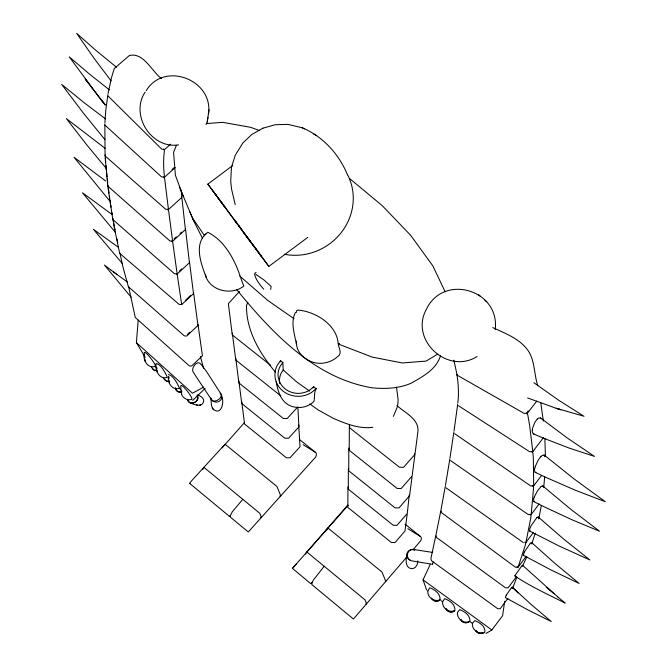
<?xml version="1.0" encoding="UTF-8"?>
<svg xmlns="http://www.w3.org/2000/svg" width="667" height="667" viewBox="0 0 667 667"><rect width="100%" height="100%" fill="white"/><g stroke="black" fill="none" stroke-linecap="round" stroke-linejoin="round"><path stroke-width="1" d="M442.621 601.651C441.812 608.029 449.091 613.256 454.902 610.613C455.469 604.46 449.675 600.567 444.697 598.666L442.621 601.651L441.362 600.734M545.456 456.486L544.847 438.269M347.932 486.935L347.857 507.387L391.354 542.513L395.039 542.546L405.002 531.024L407.153 514.44M348.357 468.542L348.291 489.169L393.197 525.271L396.998 525.313L407.287 513.465L409.23 495.097M348.824 448.041L348.724 470.794L395.064 507.87L398.983 507.921L409.58 495.748L412.006 477.088M349.35 425.646L349.216 450.292L397.14 488.452L401.192 488.519L412.148 475.98L414.799 455.569L414.566 453.793M104.844 123.82L105.069 155.87M104.902 122.67L105.711 110.955L107.904 94.539M406.728 554.435C406.053 559.004 404.777 567.5 411.256 568.651C415.458 569.093 418.017 564.59 417.767 560.855M544.672 476.863L543.713 487.535M339.628 343.447L338.486 345.156C339.395 349.358 342.313 353.843 337.41 356.787C333.008 360.822 327.272 362.948 321.352 363.298C309.113 363.915 295.264 354.252 296.498 341.045M145.231 357.395L136.393 342.638L138.194 320.168M538.294 517.992L538.119 516.925L536.785 517.684M534.617 468.943L534.459 470.577L535.192 472.361L546.181 477.53L575.846 490.453L605.336 501.717L574.087 478.948L544.172 455.027L542.213 455.444L540.929 456.528M457.795 403.143L458.254 398.366A420.177 136.435 42.9 0 0 457.72 380.265L456.928 374.429M296.323 312.54L296.507 310.839L298.007 310.08C315.641 311.514 337.068 324.846 338.252 344.022M197.715 397.382C198.266 402.91 189.37 405.853 187.719 399.95M280.357 361.873L280.532 360.589L282.8 362.581L283.225 370.043L296.965 382.133L309.571 391.07M457.654 404.419L454.002 431.165M532.274 430.132L532.516 428.397M206.02 124.521L207.254 121.886L207.896 117.467M208.362 114.441C214.265 80.49 164.682 60.48 146.223 90.595M453.835 432.316L449.958 458.146M504.694 601.309L502.61 615.708L491.854 629.998L486.101 633.383M207.254 121.886L209.046 109.73M449.808 459.079L445.456 485.409M181.582 390.245C179.798 396.031 186.226 401.359 191.712 399.4C194.214 398.858 178.764 379.073 180.99 387.527M445.289 486.36L440.929 510.238L441.587 512.723L515.558 567.267L518.092 567.192L525.829 556.828M541.321 505.553L538.769 518.876M108.087 93.513L111.531 77.53L114.29 68.509L129.273 55.611C143.363 51.576 152.46 72.378 161.522 78.523M440.754 511.139L435.901 535.184L436.46 537.444L505.578 587.869L508.137 587.81L516.658 576.38M533.667 498.833L533.842 501.634L544.105 506.77L571.861 519.718L599.508 531.207L570.435 508.996L542.705 485.893L541.095 486.51M435.734 535.976L430.915 558.529L431.432 560.697L497.824 608.771L500.242 608.704L507.845 598.466M531.507 543.246L531.491 542.446L530.348 543.288M516.967 566.8L518.092 567.192L525.254 545.356L525.729 543.405L524.787 542.204L525.955 542.471L530.732 518.134L531.057 515.574L530.023 514.282L531.19 514.515L539.128 503.977M534.659 468.776L535.117 466.933M512.181 587.744L512.181 587.168L511.256 587.994M532.566 428.222L534.967 422.136L537.31 419.068M535.201 533.191L531.782 544.055M533.725 498.683L534.259 497.073M295.423 312.423C290.378 322.386 294.447 333.458 296.29 343.672M535.167 466.783L538.202 460.113L540.895 456.57M512.498 588.569L516.85 577.272M514.774 575.879C529.831 586.118 548.291 594.614 565.157 603.076L557.737 596.89M432.366 563.123L431.958 564.599L433.733 562.031M440.562 355.619C436.31 369.543 422.67 376.655 410.914 383.308C398.799 388.578 384.776 389.086 371.777 387.76C314.407 378.014 271.969 332.675 236.693 289.628M522.319 565.774L522.453 565.166L557.795 596.94M393.363 416.416L397.082 407.52L397.824 404.16L398.149 399.958L396.498 387.152M534.325 496.932L537.41 490.954L541.045 486.568M526.888 556.803L522.461 566.275M247.799 302.234L246.49 305.636C246.215 330.874 259.938 353.693 275.638 372.419M426.605 589.962L423.045 579.873L430.465 563.882M313.09 387.911L313.598 386.877L316.116 388.661C313.907 392.479 314.782 397.132 314.04 401.284C308.079 407.579 298.182 409.138 290.287 405.786C280.799 401.776 277.805 391.02 276.213 381.816M176.413 145.306L173.578 152.268L175.371 175.154L182.024 193.155M145.106 92.138C129.857 115.032 151.301 149.125 178.573 144.897M524.262 552.109L523.245 555.211L550.792 569.868L579.131 583.433L554.669 563.19L531.491 542.446M506.178 595.231L505.328 597.524L527.964 609.93L551.234 621.527L531.307 604.585L512.306 587.277M514.832 575.779L522.078 565.483M524.329 551.993L530.307 543.338M506.245 595.122L511.205 588.052M270.635 289.386L271.152 286.502L264.215 280.165L255.92 274.387M283.225 370.043L281.391 372.653A19.243 17.859 -2.9 0 0 279.765 383.592M280.649 360.422L277.289 365.183A23.487 21.769 -2.9 0 0 283.091 391.154A23.487 21.769 -2.9 0 0 311.706 392.388L316.275 388.527M283.008 362.289L280.098 366.408A20.352 18.859 -2.9 0 0 285.142 388.911A20.352 18.859 -2.9 0 0 309.922 389.978L313.882 386.643M240.262 276.505C234.642 259.371 224.479 240.662 207.871 232.299C192.888 243.046 201.142 263.64 206.103 277.255C211.889 291.471 232.166 295.331 243.797 286.085L240.687 277.78M525.955 542.471L533.4 532.533M541.504 475.538L533.692 485.851L530.732 485.96L454.677 433.717M543.447 437.635L532.808 451.567L529.623 451.726L458.471 405.728M457.195 375.204L524.095 413.365L526.396 413.273L528.256 410.872M527.472 413.148L536.768 401.109M187.452 399.666C189.528 406.695 200.917 401.276 197.274 395.139M222.811 447.04L244.314 422.745M196.273 401.301L197.699 398.899L197.24 394.972M324.162 566.258L313.515 579.89L311.881 582.833L311.889 584.634L353.435 619.034L406.395 557.445M205.102 388.411L192.755 400.342M292.555 568.292L296.64 563.548M347.782 505.169L305.736 553.343A4.219 0.85 41.7 0 0 305.769 554.06M482.991 632.983C477.405 634.084 471.752 629.073 472.386 623.37L474.812 620.618C479.648 622.553 485.751 626.246 484.792 632.433C481.732 634.217 477.047 633.933 475.554 630.273M242.788 499.325L232.216 511.881L230.282 515.799L230.599 517.317L248.299 531.974L315.699 457.003L316.375 454.902A9.321 3.694 -54.2 0 0 315.541 452.393L299.483 439.528M413.09 549.666L420.835 540.62L421.319 539.061A9.813 3.802 -55.5 0 0 420.452 536.485L405.011 524.112M348.091 505.303L292.446 568.367L310.63 583.592L312.506 582.449M297.841 406.87L287.177 418.551L283.3 418.451L238.903 382.941L235.734 358.071M256.02 272.261L254.652 273.703A24.604 7.329 43.4 0 0 263.707 289.161M239.445 291.529L228.347 303.627L232.291 334.942L270.719 365.366M536.735 517.734L531.224 525.529L529.723 528.773L529.606 531.015L559.346 546.14L589.853 559.938L563.332 538.769L538.119 516.925M187.46 334.4L189.728 332.283M185.393 300.317L190.554 295.531M179.473 271.01L181.774 268.893M174.062 238.969L176.321 236.918M180.082 233.492L181.582 232.124M172.061 169.485L174.354 167.434M175.246 167.584L164.507 177.197L161.506 176.838L104.961 125.121M170.594 144.197L164.574 149.55L161.681 149.075L108.212 96.173M204.869 234.826L205.961 233.909M219.768 200.108L225.054 207.279L207.821 184.125L232.7 165.533M537.377 419.001L538.569 418.109L540.528 417.959L567.017 437.802L594.472 456.395L568.851 447.974L542.871 437.911L533.308 433.842L532.299 431.941L532.249 430.323M253.31 245.598L268.843 266.391L307.812 237.344M440.037 600.075C437.402 602.501 432.741 601.484 431.499 598.082M440.012 600.033L435.901 601.301L432.216 599.316M437.494 354.244L426.105 361.089L402.301 362.965L372.228 357.103L338.119 343.972M262.906 128.189L251.784 134.492L242.746 143.155L235.326 155.119L231.432 167.4L230.715 181.391L231.499 188.794L235.218 204.669M190.128 402.868C193.855 404.36 201.759 407.829 203.602 401.817C204.385 398.382 200.875 396.323 198.307 395.039M523.245 555.211L523.687 554.961M203.693 387.102L192.446 393.205L136.393 342.638M477.055 356.528C447.649 375.079 409.179 339.862 426.488 309.096C443.655 273.178 500.108 289.828 495.206 329.581M230.357 516.116L229.29 516.241M482.925 633.108L478.656 633.333L475.604 630.39M529.606 531.015L530.157 530.84M469.81 621.494C463.965 624.145 456.67 618.884 457.462 612.481L459.713 609.613C464.624 611.531 470.568 615.324 469.81 621.494L472.386 623.37M262.673 128.256L275.263 124.704L287.952 124.395L302.393 127.831C323.011 136.577 339.053 154.169 347.432 174.754M169.885 381.132L167.267 381.449L164.174 379.381M181.916 392.004C178.956 393.355 175.346 390.945 175.463 387.694M199.366 405.311L200.017 405.144M200.45 405.027L200.984 404.894M157.279 368.284L155.203 366.408C148.274 368.676 143.447 361.314 144.014 355.044M180.515 389.278L179.481 388.344C172.653 390.587 167.575 383.4 168.409 377.088M181.757 391.837L177.755 391.621L175.388 388.744M533.842 501.634L534.525 501.551M206.361 123.587L222.736 122.328L250.584 127.314L259.263 130.465M542.655 485.893L543.071 486.385M372.861 427.28C359.238 429.206 345.956 423.687 333.65 418.526L318.267 410.005L309.78 403.952M156.62 370.652L154.094 370.268L152.234 368.584M535.192 472.361L535.918 472.378M156.395 370.41L153.785 369.935L151.442 367.083M168.359 381.232L165.741 380.749L163.382 377.889M544.114 455.027L544.831 456.787M413.523 549.433L432.633 552.434M534.175 434L533.308 433.842M180.965 304.419L181.691 304.569L193.497 293.622L189.47 261.672M523.328 542.596L446.09 487.869M429.932 563.89L411.397 560.78A5.778 5.053 -83.6 0 1 407.687 553.335A5.778 5.053 -83.6 0 1 414.774 549.9M207.821 184.125L214.282 192.68M527.647 397.966L555.711 408.129L584.017 416.275L558.571 400.175L533.9 382.716M196.473 404.811L197.532 405.136M560.939 409.796L556.245 408.296L560.48 409.655M193.955 372.961C189.645 369.735 197.107 359.054 200.75 364.115M492.813 327.555C504.26 333.016 516.942 337.544 525.529 347.399C535.167 357.529 533.633 373.053 537.735 385.584M313.665 133.992L315.941 135.243M302.393 127.831L304.369 128.914M303.143 444.739L315.541 452.393M407.879 528.739L420.452 536.485M118.384 247.299L93.422 229.323L122.503 263.74M111.831 214.324L82.475 192.78L115.191 232.116M294.047 318.734L267.876 300.509L239.812 276.113M450.584 460.597L528.306 514.616L531.19 514.515L533.642 487.085L532.533 485.668L533.692 485.851L533.333 458.104L532.916 452.951L531.666 451.551L532.808 451.567L529.665 425.721L527.755 414.632L526.396 413.273M127.414 282.016L113.673 272.086L116.892 274.471M213.215 409.204C221.261 416.058 224.454 402.234 221.836 396.832M105.661 181.032L74.037 157.279L109.138 200.258M105.153 148.341L66.408 118.643L87.027 145.206L106.328 168.459M105.511 118.884L84.801 103.218L61.664 84.409L83.617 113.407L104.919 139.645M423.045 579.873L491.854 629.998M110.597 269.776L113.782 272.161M110.664 269.827L104.427 265.049L131.141 297.199M109.363 89.845L89.72 74.295L69.251 56.853L98.608 96.532M396.99 405.519C404.377 412.623 418.568 418.476 418.009 430.874L414.957 454.377L403.61 467.309L399.45 467.233L349.783 427.947L349.375 424.412M116.483 67.225L95.765 50.267L76.638 33.35L94.497 58.904L111.089 80.882M280.757 395.823L235.776 360.022L232.299 333.058M306.837 552.001L364.899 599.758L366.475 603.327A4.486 0.909 41.3 0 1 365.808 603.81M279.873 495.956A4.152 0.9 42.1 0 0 280.499 495.256L276.963 486.51L225.029 444.205L191.387 481.057L189.67 483.108L189.912 483.625M349.775 178.673L382.274 205.686L410.747 235.434L432.8 265.808L445.147 291.771M189.72 483.475L229.406 516.333M550.508 590.704L546.89 587.552L554.144 593.83M478.706 294.772L480.048 295.94M484.792 300.067L486.802 301.809M105.111 155.936L165.549 209.163L168.459 209.496L181.749 197.499L181.224 190.078M107.896 186.21L169.918 240.945L172.611 241.246L185.401 229.59L181.732 196.423M515.132 589.928L518.234 592.821L512.181 587.168M210.814 397.974L211.572 406.061L212.906 408.838M540.528 417.959L541.104 418.634M212.364 408.187L213.665 409.746M298.699 424.837L300.017 446.732L289.995 457.812L286.351 457.745L244.564 424.012L241.721 401.626M104.927 104.511L101.609 100.342L105.369 105.044L91.721 87.635M98.299 96.14L101.976 100.8M201.159 364.34L206.47 371.452L220.869 393.805M88.461 83.325L85.209 78.989L91.921 87.902M241.112 228.889L238.769 225.729L239.061 226.13M194.139 373.587L211.706 400.033A5.536 3.427 -32.8 0 0 218.918 399.258A5.536 3.427 -32.8 0 0 220.177 393.205M216.266 195.406L213.123 191.237L216.875 196.34M237.093 223.603L234.976 220.744L236.051 222.178M255.778 248.908L261.356 256.32L259.013 253.085M214.791 193.363L218.209 198.016M217.625 197.165L231.649 216.016M232.258 216.833L237.035 223.27M239.937 227.314L239.311 226.463M240.178 227.614L241.054 228.789M254.344 246.773L241.729 229.907L254.677 247.532M236.393 222.636L237.027 223.487M250.075 241.346L217.6 197.374M237.619 224.054L246.173 235.593M246.782 236.418L250.442 241.354M254.844 247.449L268.843 266.391M251.017 242.129L258.162 251.801M185.459 228.548L189.445 262.723L177.164 274.012L174.454 273.728L112.84 219.568L108.004 187.861M193.563 292.646L197.982 325.463L186.66 336.06L184.267 335.834L128.364 286.718L122.761 266.25L119.993 253.31M197.982 324.337L202.435 355.794L191.562 366.05L189.27 365.841L135.293 317.484L128.581 286.518M204.611 235.826L192.413 217.876L189.828 211.714M460.855 619.61C462.156 622.953 466.783 623.887 469.393 621.502C466.683 623.72 462.131 622.828 460.797 619.485M446.173 608.888C447.474 612.214 452.084 613.14 454.677 610.755C451.976 612.956 447.44 612.089 446.106 608.763M163.515 149.049L164.424 150.65L163.932 155.211A448.716 144.414 43.9 0 0 163.99 171.961L164.507 177.197L163.623 177.03L164.666 178.631L168.459 209.496L167.634 209.321L168.634 210.847L172.611 241.246L171.811 241.029L172.761 242.354L177.164 274.012L176.405 273.829L177.33 275.163L181.691 304.569L179.039 304.327L119.685 253.36L113.39 223.328M202.351 238.027L193.655 220.852L179.306 186.668M155.203 366.408C157.512 365.799 141.921 345.848 144.447 354.519M179.481 388.344C177.906 384.042 172.753 374.729 168.309 374.621M193.038 219.385L193.655 220.852M182.683 194.739L183.333 196.29M155.978 364.182C155.294 370.794 159.371 379.831 167.309 377.347C165.699 373.128 160.48 363.615 156.086 363.582M453.893 360.147L457.12 375.129M200.4 356.52L203.552 368.201M168.743 376.463L169.185 378.314M116.95 238.828L117.767 242.746M205.494 274.245L206.103 277.255M113.432 221.085L114.374 226.03M114.757 228.006L115.133 229.982M112.006 212.881L112.323 214.691M540.77 402.676L543.363 421.21M109.988 200.142L110.455 203.143M110.764 205.144L111.072 207.154M180.707 388.202L181.541 394.089M108.613 190.07L109.021 193.096M109.43 196.123L109.705 198.132M107.287 178.931L107.762 183.008M108.012 185.209L108.337 188.061M107.804 186.068L105.178 157.712M169.118 380.907L169.351 383.058M156.995 369.943L157.22 372.094M144.947 359.046L145.164 361.18M105.986 165.649L106.378 169.735M106.67 172.803L107.053 176.888M238.886 381.024L241.746 403.552L284.801 438.169L288.594 438.261L298.933 426.88L297.907 408.037M105.194 154.961L105.703 161.764M112.998 218.609L113.015 221.152M324.871 531.999A4.202 0.917 41.7 0 1 324.987 531.532L327.889 527.981L381.991 572.044L385.659 581.015A4.469 0.975 41.2 0 1 385.259 581.624M410.38 560.222A5.778 5.503 8.9 0 1 407.078 553.051A5.778 5.503 8.9 0 1 414.541 550M221.077 394.255A5.553 5.186 -4.5 0 1 218.442 401.692A5.553 5.186 -4.5 0 1 210.93 398.349M260.63 517.35A4.169 0.834 42.2 0 0 261.214 516.7L259.688 513.223L203.96 467.384L202.918 468.734A4.327 0.859 42.6 0 0 203.01 469.335M222.211 447.899A4.302 0.925 42.6 0 1 222.261 447.749M347.574 174.746A56.295 53.102 -33.4 0 1 340.929 232.966A56.295 53.102 -33.4 0 1 284.3 254.277M427.855 590.879C427.022 597.232 434.284 602.426 440.07 599.791C440.453 593.655 434.809 589.661 429.765 587.777L427.855 590.879"/></g></svg>
